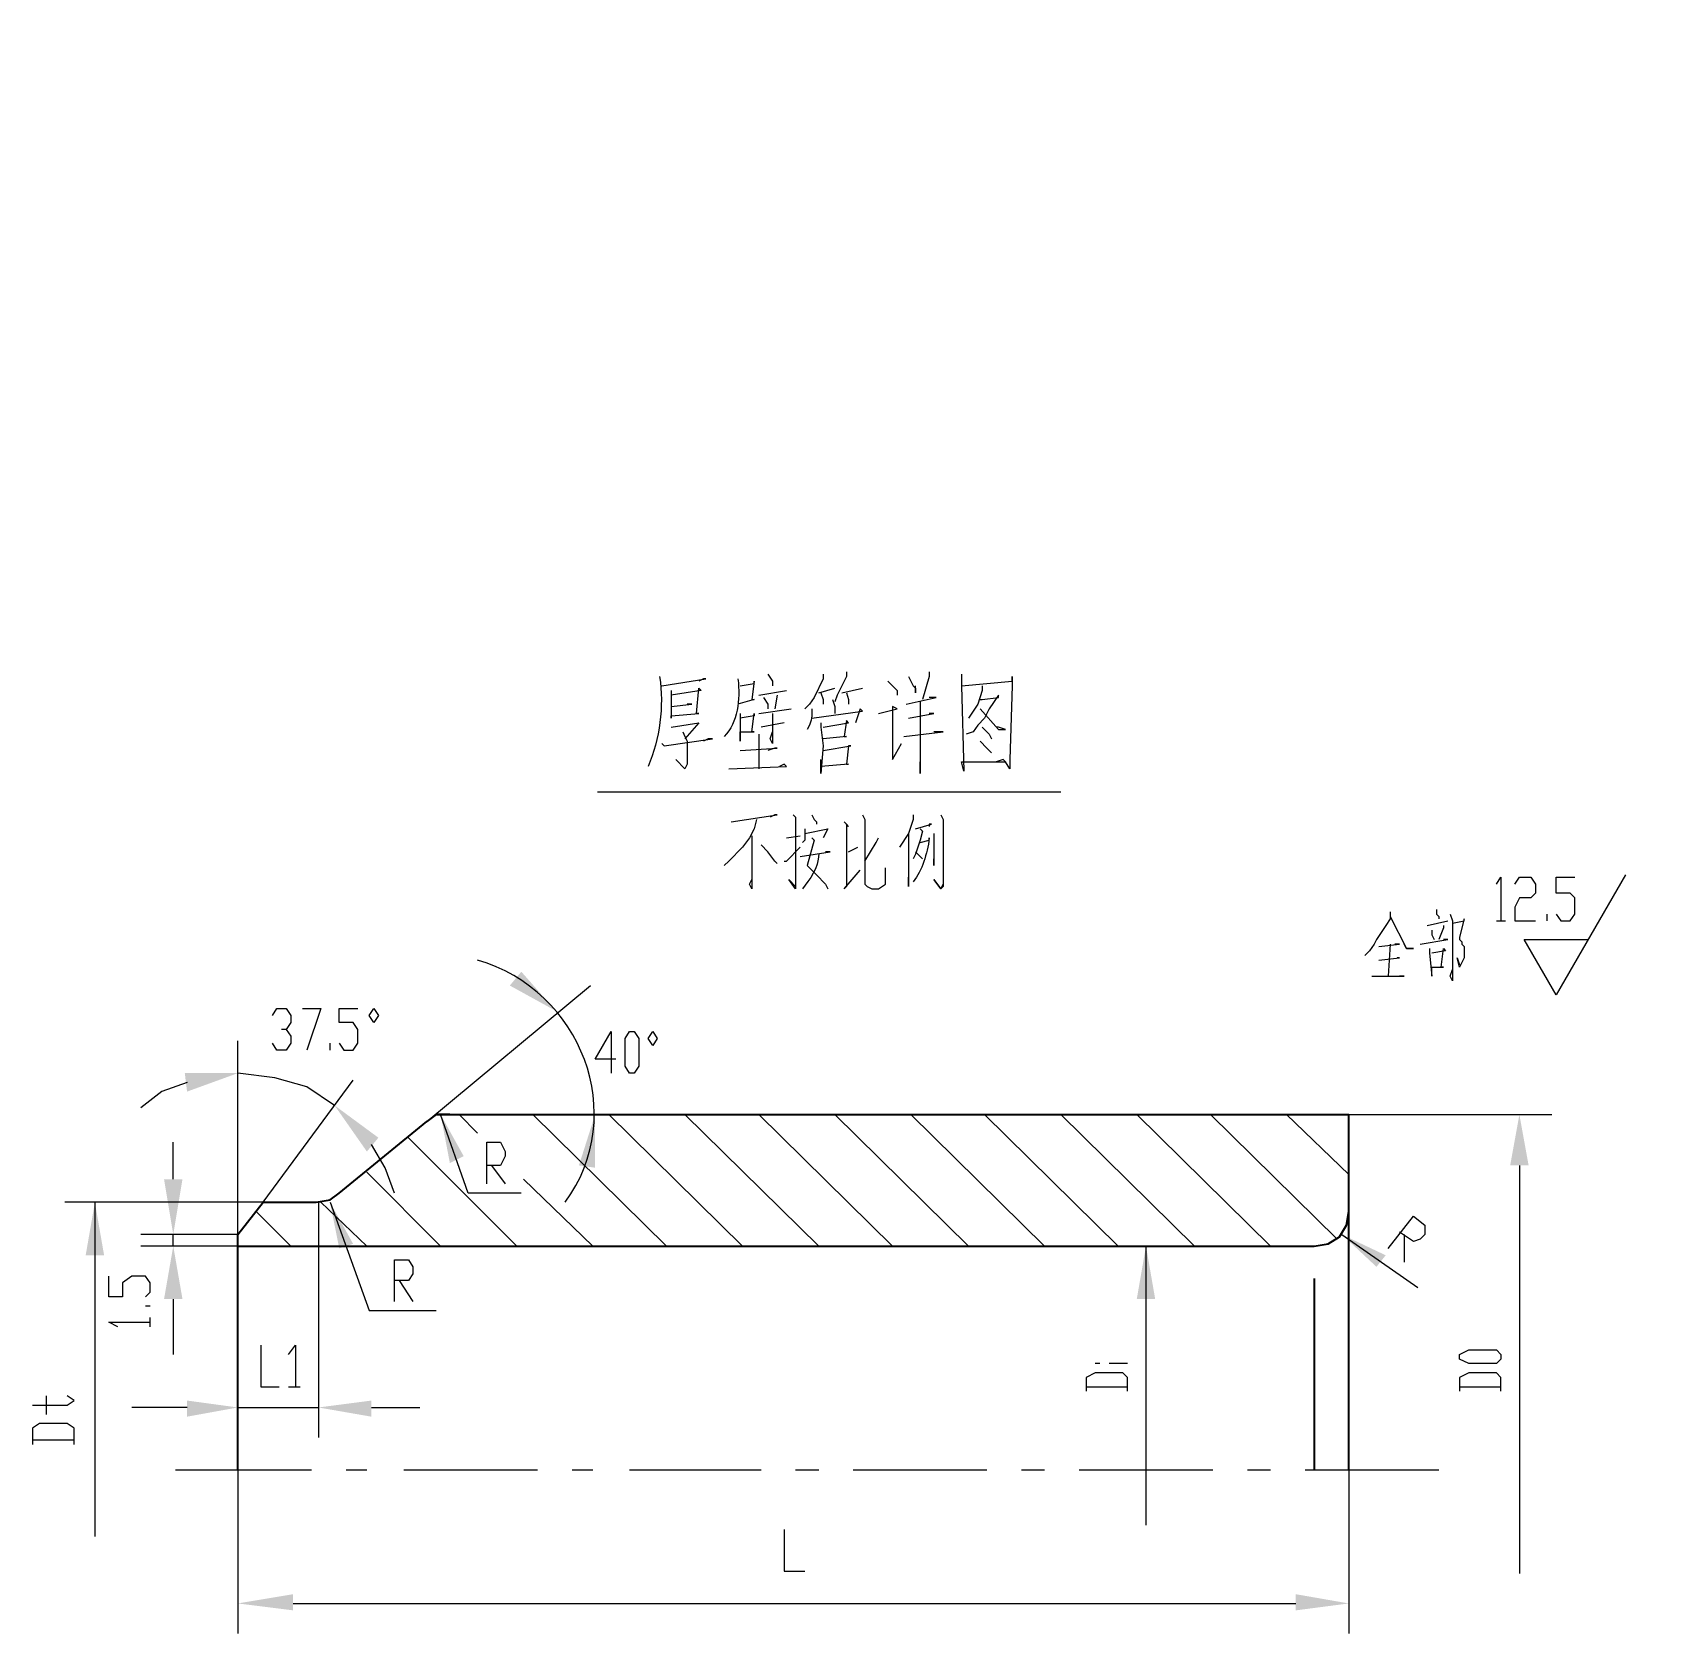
# Model space of a CAD drawing. Header units: millimetres. Extents: x -219 to 948, y -831 to -7.
# Drawn here: x 223.6 to 350.9, y -608.4 to -483.4 of the extents above; entities that cross this region are included whole.
import ezdxf

# ---------------------------------------------------------------- set-up
doc = ezdxf.new("R2010")
doc.units = ezdxf.units.MM
doc.layers.add('1', color=7, linetype='Continuous')

msp = doc.modelspace()

# ---------------------------------------------------------------- hatches: boundary and pattern name
h = msp.add_hatch(color=0)
h.dxf.hatch_style = 2
h.paths.add_polyline_path([(261.76, -556.71), (260.86, -557.79), (264.46, -559.77)])
h = msp.add_hatch(color=0)
h.dxf.hatch_style = 2
h.paths.add_polyline_path([(235.48, -564.63), (235.66, -566.07), (239.62, -564.63)])
h = msp.add_hatch(color=0)
h.dxf.hatch_style = 2
h.paths.add_polyline_path([(249.7, -570.75), (250.6, -569.67), (247.18, -567.15)])
h = msp.add_hatch(color=0)
h.dxf.hatch_style = 2
h.paths.add_polyline_path([(257.26, -571.11), (256.18, -571.65), (255.46, -567.87)])
h = msp.add_hatch(color=0)
h.dxf.hatch_style = 2
h.paths.add_polyline_path([(266.26, -571.83), (267.52, -572.01), (267.52, -567.87)])
h = msp.add_hatch(color=0)
h.dxf.hatch_style = 2
h.paths.add_polyline_path([(338.98, -571.83), (340.42, -571.83), (339.7, -567.87)])
h = msp.add_hatch(color=0)
h.dxf.hatch_style = 2
h.paths.add_polyline_path([(233.86, -572.91), (235.3, -572.91), (234.58, -577.23)])
h = msp.add_hatch(color=0)
h.dxf.hatch_style = 2
h.paths.add_polyline_path([(229.18, -578.85), (227.74, -578.85), (228.46, -574.71)])
h = msp.add_hatch(color=0)
h.dxf.hatch_style = 2
h.paths.add_polyline_path([(248.62, -577.95), (247.54, -578.31), (246.82, -574.71)])
h = msp.add_hatch(color=0)
h.dxf.hatch_style = 2
h.paths.add_polyline_path([(329.26, -578.85), (328.54, -579.75), (325.84, -577.23)])
h = msp.add_hatch(color=0)
h.dxf.hatch_style = 2
h.paths.add_polyline_path([(233.86, -582.27), (235.3, -582.27), (234.58, -578.13)])
h = msp.add_hatch(color=0)
h.dxf.hatch_style = 2
h.paths.add_polyline_path([(309.82, -582.27), (311.26, -582.27), (310.54, -578.13)])
h = msp.add_hatch(color=0)
h.dxf.hatch_style = 2
h.paths.add_polyline_path([(235.66, -590.19), (235.66, -591.45), (239.62, -590.73)])
h = msp.add_hatch(color=0)
h.dxf.hatch_style = 2
h.paths.add_polyline_path([(250.06, -590.19), (250.06, -591.45), (245.92, -590.73)])
h = msp.add_hatch(color=0)
h.dxf.hatch_style = 2
h.paths.add_polyline_path([(243.94, -605.31), (243.94, -606.57), (239.62, -606.03)])
h = msp.add_hatch(color=0)
h.dxf.hatch_style = 2
h.paths.add_polyline_path([(322.24, -605.31), (322.24, -606.57), (326.38, -606.03)])

# ---------------------------------------------------------------- linework, layer by layer
at = {"layer": '1', "color": 0, "lineweight": 5}
for points in [[(272.74, -534.39), (276.16, -533.85), (275.98, -533.85), (275.62, -534.03)], [(278.86, -534.39), (279.94, -534.21), (279.94, -534.03), (279.76, -535.47), (279.94, -535.47), (278.68, -535.83)], [(281.02, -533.49), (281.38, -534.03), (281.38, -534.39)], [(285.34, -533.49), (285.34, -533.85), (284.62, -535.29), (284.26, -535.83), (283.9, -536.19)], [(287.14, -533.31), (287.14, -533.67), (286.78, -534.39), (286.42, -535.11), (286.24, -535.65)], [(290.38, -534.03), (290.74, -534.39), (291.1, -534.75), (291.1, -535.11)], [(292, -533.67), (292.36, -534.39), (292.54, -534.57), (292.54, -534.93), (292.54, -534.39)], [(293.62, -533.31), (293.62, -533.67), (293.08, -535.47)], [(296.14, -533.49), (296.14, -534.39), (296.32, -541.05), (296.14, -540.33), (299.56, -540.33), (299.38, -540.15), (298.84, -540.33)], [(296.14, -534.39), (300.1, -534.03), (300.1, -533.67), (300.1, -534.39), (299.92, -540.15), (299.92, -540.87), (299.56, -540.33)], [(297.76, -534.39), (297.76, -534.75), (297.4, -535.83), (296.68, -536.91)], [(273.46, -534.75), (273.46, -535.11), (273.46, -536.91), (273.46, -536.73), (275.62, -536.55), (275.44, -536.55), (275.62, -534.57), (275.8, -534.75), (273.46, -535.11)], [(280.3, -535.11), (282.46, -534.75)], [(280.66, -535.29), (281.02, -535.83), (281.02, -536.19)], [(281.74, -535.11), (281.56, -536.19)], [(284.98, -534.93), (286.24, -534.57)], [(285.16, -534.93), (285.34, -535.47), (285.34, -535.83)], [(286.06, -535.47), (286.24, -536.01), (286.24, -536.55)], [(286.78, -534.93), (288.4, -534.57)], [(287.14, -534.93), (287.32, -535.47), (287.32, -535.83)], [(291.82, -535.83), (294.16, -535.29), (293.62, -535.29)], [(292.9, -535.65), (292.9, -541.23), (292.9, -540.33)], [(297.58, -535.47), (297.76, -535.47), (299.02, -535.29), (299.02, -535.11), (298.3, -536.19), (297.94, -536.91), (297.4, -537.45), (297.04, -537.99), (296.5, -538.17)], [(273.46, -536.01), (275.08, -535.83), (274.9, -535.83), (274.72, -535.83)], [(278.86, -536.55), (278.86, -538.71), (278.86, -537.99), (279.94, -537.99), (279.76, -537.99), (279.94, -536.55), (279.94, -536.73), (278.86, -536.91)], [(280.3, -536.55), (282.82, -536.19)], [(281.38, -536.55), (281.38, -538.89), (281.2, -538.53), (281.38, -537.99)], [(284.44, -536.91), (288.4, -536.37), (288.22, -536.19), (287.86, -537.27)], [(289.66, -536.55), (291.1, -536.19), (290.74, -536.01), (290.74, -539.79), (290.74, -540.15), (291.46, -538.89)], [(292, -536.91), (293.98, -536.55), (293.8, -536.55), (293.62, -536.55)], [(297.58, -536.19), (297.58, -536.19), (299.02, -537.81), (299.56, -537.81), (299.02, -537.63), (298.84, -537.63)], [(273.46, -537.63), (275.62, -537.27), (275.62, -537.27), (274.54, -538.53)], [(274.36, -537.99), (274.54, -538.35), (274.72, -538.71), (274.72, -540.51), (274.54, -540.87), (273.82, -540.15), (274.54, -540.87)], [(280.3, -538.17), (280.3, -538.35), (280.3, -540.87)], [(282.28, -537.27), (280.48, -537.63)], [(285.16, -537.27), (285.16, -537.63), (285.34, -539.07), (285.16, -541.23), (285.16, -540.15)], [(285.34, -537.63), (287.32, -537.27), (287.14, -537.09), (286.96, -538.35), (287.14, -538.35), (285.34, -538.53)], [(291.64, -538.35), (294.7, -537.99), (294.34, -537.99), (293.98, -537.99)], [(297.76, -537.63), (298.3, -538.17), (298.48, -538.53)], [(272.74, -538.89), (272.92, -539.07), (276.7, -538.53), (276.34, -538.53), (275.98, -538.71)], [(278.86, -539.43), (281.74, -539.25), (281.56, -539.25), (281.02, -539.43)], [(285.34, -539.43), (287.5, -539.07), (287.32, -539.07), (287.14, -540.51), (287.32, -540.51), (285.16, -540.69)], [(297.58, -538.71), (298.12, -539.25), (298.48, -539.61)], [(277.96, -540.87), (282.46, -540.69), (282.28, -540.51), (281.92, -540.69)], [(267.7, -542.67), (303.88, -542.67)], [(278.14, -545.01), (281.74, -544.47), (281.56, -544.47), (281.2, -544.65)], [(283, -544.47), (283.18, -544.65), (283.18, -544.65), (283.18, -550.23), (282.64, -549.51), (283.18, -550.05)], [(284.44, -544.47), (284.62, -544.83), (284.8, -545.01), (284.8, -545.19)], [(292.36, -544.47), (292.36, -544.83), (292, -545.91), (291.28, -546.99)], [(294.52, -544.47), (294.7, -544.83), (294.7, -550.05), (294.52, -550.23), (293.98, -549.51), (294.52, -550.23), (294.7, -549.87)], [(280.12, -544.83), (279.94, -545.55), (279.58, -546.27), (279.04, -546.99), (278.68, -547.35), (278.32, -547.71), (277.96, -548.07), (277.6, -548.43)], [(283.9, -545.55), (283.9, -545.91), (283.9, -546.27), (283.9, -546.45), (283.72, -546.63)], [(283.9, -545.91), (285.7, -545.55), (285.34, -546.27)], [(286.96, -545.01), (287.32, -545.37), (287.14, -545.19), (287.14, -550.05), (286.96, -550.23), (288.22, -548.79)], [(292, -545.91), (292, -550.05), (292, -549.33)], [(292.9, -545.55), (293.08, -545.73), (292.9, -546.45), (292.72, -546.99), (292.54, -547.53), (292.36, -547.89)], [(292.54, -545.55), (292.54, -545.55), (293.8, -545.19), (293.62, -545.19), (293.62, -545.37)], [(293.98, -545.91), (293.98, -548.43), (293.98, -547.89)], [(279.76, -546.09), (279.76, -550.23), (279.58, -549.87), (279.76, -549.51)], [(281.74, -548.25), (281.56, -548.07), (281.02, -547.35), (280.48, -546.81)], [(282.28, -548.07), (282.46, -548.07), (283.54, -546.99)], [(282.46, -546.27), (283.54, -546.09)], [(284.44, -546.27), (284.62, -546.45), (284.08, -548.43), (284.26, -548.61), (284.44, -548.79), (284.8, -549.15), (284.98, -549.33), (285.34, -549.69), (285.52, -549.87), (285.7, -550.23)], [(287.32, -547.35), (288.04, -546.99)], [(288.58, -548.07), (289.48, -546.63), (289.66, -546.27)], [(283.54, -547.71), (283.54, -547.71), (285.88, -547.35), (285.52, -547.35)], [(292.54, -547.35), (292.9, -547.71), (293.08, -547.89)], [(337.9, -549.87), (338.26, -549.33), (338.26, -552.75)], [(339.34, -549.87), (339.7, -549.33), (340.6, -549.33), (340.96, -549.87), (340.96, -550.59), (340.6, -550.95), (339.7, -550.95), (339.34, -551.67), (339.34, -552.75), (340.96, -552.75)], [(347.98, -549.15), (342.58, -558.51), (340.06, -554.19)], [(342.58, -552.21), (342.94, -552.75), (343.66, -552.75), (344.02, -552.21), (344.02, -550.95), (343.66, -550.59), (342.58, -550.59), (342.58, -549.33), (344.02, -549.33)], [(329.62, -552.03), (329.62, -552.21), (329.62, -552.57), (329.26, -553.11), (328.9, -553.65), (328.54, -554.19), (328.36, -554.55), (328, -555.09), (327.64, -555.45)], [(333.22, -551.85), (333.22, -552.21), (333.4, -552.39), (333.4, -552.57)], [(334.3, -552.21), (334.48, -552.75), (334.48, -557.43), (334.3, -557.07), (334.48, -556.53)], [(341.86, -552.75), (341.86, -552.21)], [(329.62, -552.39), (330.88, -554.91), (331.42, -554.91), (330.88, -554.91), (330.7, -554.55)], [(332.5, -553.11), (334.12, -552.75)], [(332.86, -553.47), (332.86, -553.83), (333.04, -554.19)], [(333.76, -553.11), (333.76, -553.29), (333.4, -554.19)], [(334.48, -552.93), (335.38, -552.75), (335.38, -552.57), (335.02, -554.01), (335.02, -554.19), (335.2, -554.37), (335.2, -554.55), (335.38, -554.73), (335.38, -554.91), (335.38, -555.27), (335.38, -555.63), (335.2, -555.99), (335.2, -555.99), (335.02, -556.35), (334.84, -555.63), (335.02, -556.17)], [(337.9, -552.75), (338.62, -552.75)], [(328.72, -554.73), (330.34, -554.55), (329.98, -554.55), (329.98, -554.55)], [(329.62, -554.55), (329.44, -557.07)], [(331.96, -554.55), (334.12, -554.19), (333.76, -554.19)], [(340.06, -554.19), (345.1, -554.19)], [(328.72, -555.81), (330.34, -555.63), (330.34, -555.63), (330.16, -555.63)], [(332.68, -554.91), (332.68, -555.27), (332.86, -557.07), (332.86, -556.35), (333.76, -556.35), (333.58, -556.35), (333.76, -554.91), (333.94, -555.09), (332.86, -555.27)], [(328.18, -557.07), (330.7, -557.07), (330.34, -557.07)], [(254.38, -568.41), (267.16, -557.79)], [(242.32, -560.13), (242.68, -559.59), (243.4, -559.59), (243.76, -560.13), (243.76, -560.67), (243.4, -561.21), (243.04, -561.21)], [(244.66, -559.59), (246.1, -559.59), (245.02, -562.83)], [(247.54, -562.29), (247.9, -562.83), (248.62, -562.83), (248.98, -562.29), (248.98, -561.21), (248.62, -560.67), (247.54, -560.67), (247.54, -559.59), (248.98, -559.59)], [(249.88, -560.13), (250.24, -559.59), (250.6, -560.13), (250.24, -560.67), (249.88, -560.13)], [(243.4, -561.21), (243.76, -561.75), (243.76, -562.29), (243.4, -562.83), (242.68, -562.83), (242.32, -562.29)], [(239.62, -577.23), (239.62, -562.11)], [(246.82, -562.83), (246.82, -562.29)], [(269.14, -563.55), (267.52, -563.55), (268.78, -561.39), (268.78, -564.63)], [(270.22, -564.63), (269.86, -564.09), (269.86, -561.93), (270.22, -561.39), (270.58, -561.39), (270.94, -561.93), (270.94, -564.09), (270.58, -564.63), (270.22, -564.63)], [(271.66, -561.93), (272.02, -561.39), (272.38, -561.93), (272.02, -562.47), (271.66, -561.93)], [(247.18, -567.15), (245.02, -565.71), (242.5, -564.99), (239.62, -564.63)], [(235.66, -565.35), (233.68, -566.07), (232.06, -567.33)], [(241.6, -574.71), (248.62, -565.17)], [(261.76, -573.99), (257.62, -573.99), (255.46, -567.87)], [(258.34, -569.31), (256.9, -567.87)], [(273.1, -578.13), (262.66, -567.87)], [(279.04, -578.13), (268.6, -567.87)], [(284.98, -578.13), (274.54, -567.87)], [(290.74, -578.13), (280.3, -567.87)], [(296.68, -578.13), (286.24, -567.87)], [(302.62, -578.13), (292.18, -567.87)], [(308.38, -578.13), (297.94, -567.87)], [(314.32, -578.13), (303.88, -567.87)], [(320.26, -578.13), (309.82, -567.87)], [(325.48, -577.59), (315.58, -567.87)], [(326.38, -572.55), (321.52, -567.87)], [(326.38, -567.87), (342.22, -567.87)], [(234.58, -572.91), (234.58, -570.03)], [(261.4, -578.13), (252.94, -569.67)], [(259.06, -573.27), (259.06, -570.03), (260.14, -570.03), (260.5, -570.75), (260.5, -571.11), (260.14, -571.83), (259.06, -571.83)], [(251.86, -573.99), (251.14, -572.01), (250.06, -570.21)], [(255.46, -578.13), (249.7, -572.37)], [(259.42, -571.83), (260.5, -573.27)], [(339.7, -571.83), (339.7, -603.69)], [(267.34, -578.13), (261.94, -572.91)], [(241.6, -574.71), (226.12, -574.71)], [(228.46, -574.71), (228.46, -600.81)], [(245.92, -574.71), (245.92, -593.07)], [(249.7, -578.13), (246.1, -574.71)], [(246.82, -574.71), (249.88, -583.17)], [(243.76, -578.13), (241.06, -575.43)], [(329.44, -578.31), (331.42, -575.79), (332.32, -576.51), (332.32, -577.23), (331.96, -577.59), (331.42, -577.77), (330.34, -577.05)], [(239.62, -577.23), (232.06, -577.23)], [(234.58, -578.13), (234.58, -577.23)], [(325.84, -577.23), (331.78, -581.37)], [(330.7, -577.23), (330.7, -579.39)], [(232.06, -578.13), (232.06, -578.13)], [(239.62, -578.13), (232.06, -578.13)], [(310.54, -578.13), (310.54, -599.91)], [(251.86, -582.45), (251.86, -579.21), (252.94, -579.21), (253.3, -579.75), (253.3, -580.29), (252.94, -580.83), (251.86, -580.83)], [(232.42, -582.09), (232.78, -581.73), (232.78, -581.01), (232.42, -580.47), (231.34, -580.47), (230.62, -581.01), (230.62, -582.09), (229.54, -582.09), (229.54, -580.47)], [(252.22, -580.83), (253.3, -582.45)], [(232.78, -582.81), (232.42, -582.81)], [(234.58, -582.27), (234.58, -586.59)], [(230.26, -584.43), (229.54, -584.07), (232.78, -584.07)], [(232.78, -584.43), (232.78, -583.71)], [(249.88, -583.17), (255.1, -583.17)], [(241.42, -585.87), (241.42, -589.11), (242.86, -589.11)], [(243.58, -586.59), (244.12, -585.87), (244.12, -589.11)], [(338.26, -586.95), (337.9, -587.31), (335.74, -587.31), (335.02, -586.95), (335.02, -586.59), (335.74, -586.23), (337.9, -586.23), (338.26, -586.59), (338.26, -586.95)], [(306.94, -587.31), (306.58, -587.31)], [(309.1, -587.31), (307.66, -587.31)], [(243.58, -589.11), (244.48, -589.11)], [(309.1, -589.47), (309.1, -588.39), (308.74, -588.03), (306.58, -588.03), (305.86, -588.39), (305.86, -589.47)], [(305.86, -589.11), (309.1, -589.11)], [(338.26, -589.47), (338.26, -588.39), (337.9, -588.03), (335.74, -588.03), (335.02, -588.39), (335.02, -589.47)], [(335.02, -589.11), (338.26, -589.11)], [(223.6, -590.55), (226.3, -590.55), (226.84, -590.19), (226.3, -589.83)], [(224.68, -591.27), (224.68, -589.83)], [(235.66, -590.73), (231.34, -590.73)], [(239.62, -590.73), (245.92, -590.73)], [(250.06, -590.73), (253.84, -590.73)], [(226.84, -593.61), (226.84, -592.35), (226.3, -591.99), (224.14, -591.99), (223.6, -592.35), (223.6, -593.61)], [(223.6, -593.25), (226.84, -593.25)], [(234.76, -595.59), (245.38, -595.59)], [(239.62, -595.59), (239.62, -608.37)], [(248.08, -595.59), (249.7, -595.59)], [(252.58, -595.59), (263.02, -595.59)], [(265.72, -595.59), (267.34, -595.59)], [(270.22, -595.59), (280.48, -595.59)], [(283.18, -595.59), (284.98, -595.59)], [(287.68, -595.59), (298.12, -595.59)], [(300.82, -595.59), (302.62, -595.59)], [(305.32, -595.59), (315.76, -595.59)], [(318.46, -595.59), (320.26, -595.59)], [(322.96, -595.59), (333.4, -595.59)], [(326.38, -595.59), (326.38, -608.37)], [(282.28, -600.27), (282.28, -603.51), (283.9, -603.51)], [(243.94, -606.03), (322.24, -606.03)]]:
    msp.add_lwpolyline(points, dxfattribs=at)
at = {"layer": '1', "color": 0, "lineweight": 25}
for points in [[(247.54, -573.99), (254.38, -568.41)], [(256.18, -567.87), (255.1, -567.87), (254.38, -568.41)], [(255.1, -567.87), (326.38, -567.87)], [(326.38, -595.59), (326.38, -567.87)], [(245.74, -574.71), (246.82, -574.53), (247.54, -573.99)], [(239.62, -577.23), (241.6, -574.71)], [(241.6, -574.71), (245.74, -574.71)], [(323.68, -578.13), (324.76, -577.95), (325.66, -577.41), (326.2, -576.51), (326.38, -575.43)], [(239.62, -595.59), (239.62, -577.23)], [(239.62, -578.13), (323.68, -578.13)], [(323.68, -580.65), (323.68, -595.59)]]:
    msp.add_lwpolyline(points, dxfattribs=at)
at = {"layer": '1', "color": 0, "lineweight": 5}
for points in [[(272.56, -533.67), (272.92, -536.01), (272.56, -538.53), (271.66, -540.69)], [(278.68, -533.85), (278.86, -535.47), (278.68, -537.27), (277.6, -538.35)], [(284.44, -536.19), (284.44, -537.09), (284.44, -537.09), (284.08, -537.81)], [(284.98, -547.53), (284.98, -548.61), (284.26, -549.51), (283.72, -550.23)], [(265.18, -574.71), (270.22, -567.87), (266.44, -558.15), (258.34, -555.81)]]:
    msp.add_open_spline(points, degree=3, dxfattribs=at)
for points, knots in [([(288.4, -544.47), (288.4, -544.47), (288.58, -544.83), (288.58, -544.83), (288.58, -544.83), (288.58, -544.83), (288.58, -544.83), (288.58, -546.09), (288.58, -547.35), (288.58, -548.79), (288.58, -548.79), (288.58, -549.69), (288.58, -549.69), (288.58, -549.69), (288.58, -549.87), (288.58, -549.87), (288.58, -549.87), (288.76, -550.05), (288.76, -550.05), (288.76, -550.05), (289.12, -550.23), (289.12, -550.23), (289.12, -550.23), (289.66, -550.23), (289.66, -550.23), (289.66, -550.23), (290.2, -549.87), (290.2, -549.87), (290.2, -549.87), (290.2, -548.61), (290.2, -548.61)], [0, 0, 0, 0, 1, 1, 1, 2, 2, 2, 3, 3, 3, 4, 4, 4, 5, 5, 5, 6, 6, 6, 7, 7, 7, 8, 8, 8, 9, 9, 9, 10, 10, 10, 10]), ([(292.9, -546.63), (292.9, -546.63), (293.62, -546.45), (293.62, -546.45), (293.62, -546.45), (293.62, -546.27), (293.62, -546.27), (293.44, -547.53), (293.08, -548.79), (292.36, -549.69)], [0, 0, 0, 0, 1, 1, 1, 2, 2, 2, 3, 3, 3, 3])]:
    msp.add_open_spline(points, degree=3, knots=knots, dxfattribs=at)

# ---------------------------------------------------------------- texts
at = {"color": 30, "char_height": 13.488, "attachment_point": 1, "rotation": 90}
for insert in [(322.52, -483.39), (350.87, -484.81)]:
    msp.add_mtext('{\\fCourier|b1|i0|c0|p13; }', dxfattribs=dict(at, insert=insert))

doc.saveas('drawing.dxf')
